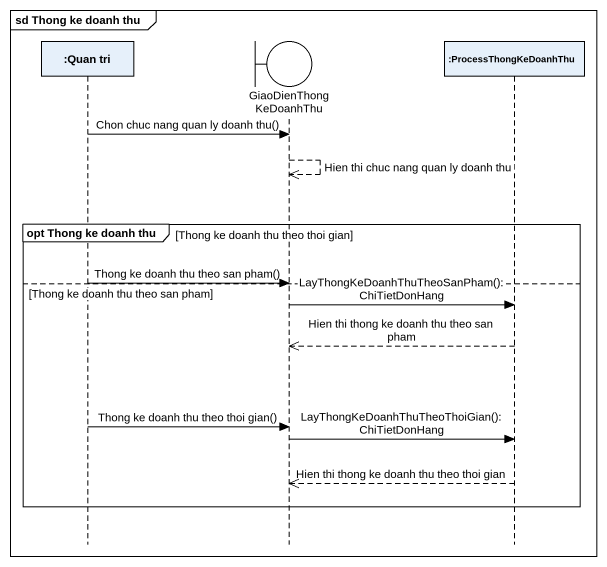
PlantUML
@startuml
mainframe sd Thong ke doanh thu
hide footbox
participant ":Quan tri" as Quan_tri
boundary GiaoDienThongKeDoanhThu
participant ":ProcessThongKeDoanhThu" as ProcessThongKeDoanhThu

Quan_tri -> GiaoDienThongKeDoanhThu : Chon chuc nang quan ly doanh thu()
GiaoDienThongKeDoanhThu -->> GiaoDienThongKeDoanhThu : Hien thi chuc nang quan ly doanh thu
group opt Thong ke doanh thu [Thong ke doanh thu theo thoi gian]
  Quan_tri -> GiaoDienThongKeDoanhThu : Thong ke doanh thu theo san pham()
else Thong ke doanh thu theo san pham
  GiaoDienThongKeDoanhThu -> ProcessThongKeDoanhThu : LayThongKeDoanhThuTheoSanPham(): ChiTietDonHang
  ProcessThongKeDoanhThu -->> GiaoDienThongKeDoanhThu : Hien thi thong ke doanh thu theo san pham
  Quan_tri -> GiaoDienThongKeDoanhThu : Thong ke doanh thu theo thoi gian()
  GiaoDienThongKeDoanhThu -> ProcessThongKeDoanhThu : LayThongKeDoanhThuTheoThoiGian(): ChiTietDonHang
  ProcessThongKeDoanhThu -->> GiaoDienThongKeDoanhThu : Hien thi thong ke doanh thu theo thoi gian
end
@enduml
